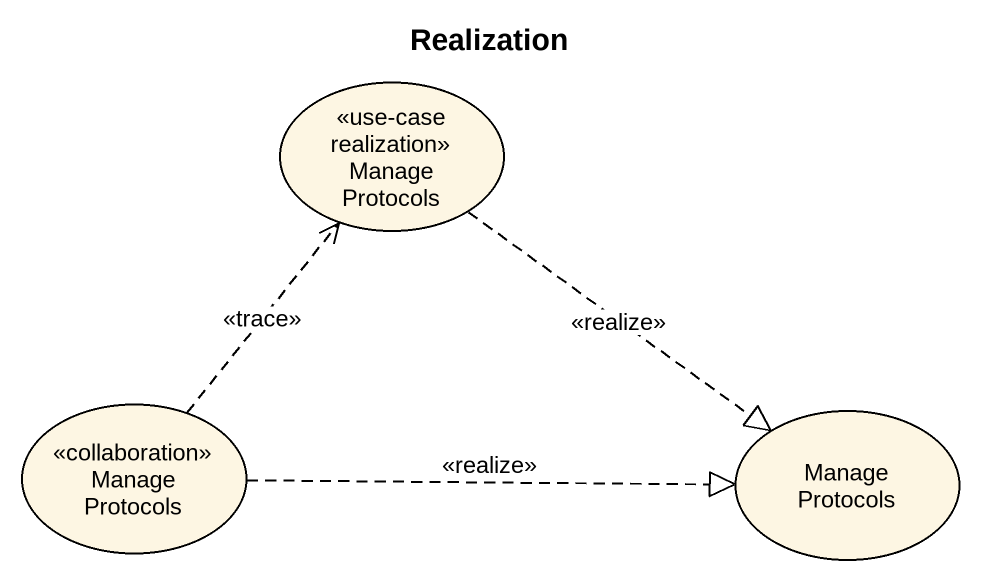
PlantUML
@startuml
title Realization
usecase "Manage Protocols" as Manage_Protocols <<use-case realization>>
usecase "Manage Protocols" as Manage_Protocols_2 <<collaboration>>
usecase "Manage Protocols" as Manage_Protocols_3
Manage_Protocols ..|> Manage_Protocols_3 : <<realize>>
Manage_Protocols_2 .up.> Manage_Protocols : <<trace>>
Manage_Protocols_2 .right.|> Manage_Protocols_3 : <<realize>>
@enduml
